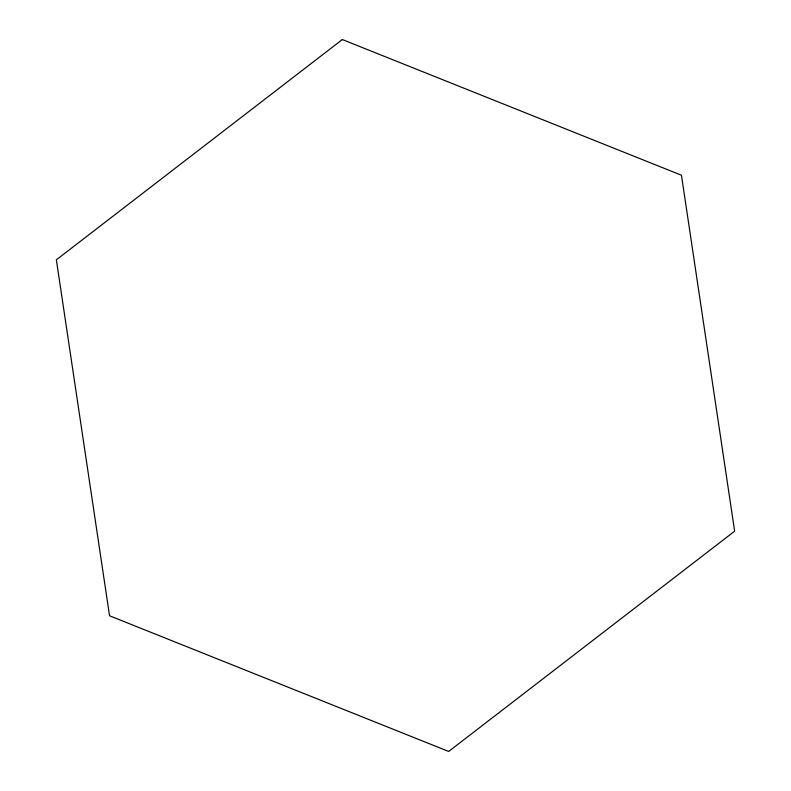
<?xml version="1.0" encoding="UTF-8"?>
<svg xmlns="http://www.w3.org/2000/svg" width="791" height="791" viewBox="0 0 791 791"><rect width="100%" height="100%" fill="white"/><g stroke="black" fill="none" stroke-linecap="round" stroke-linejoin="round"><path stroke-width="1.19" d="M342.315 39.55L56.359 259.814L109.544 615.764L448.685 751.45L734.641 531.186L681.456 175.236L342.315 39.55"/></g></svg>
